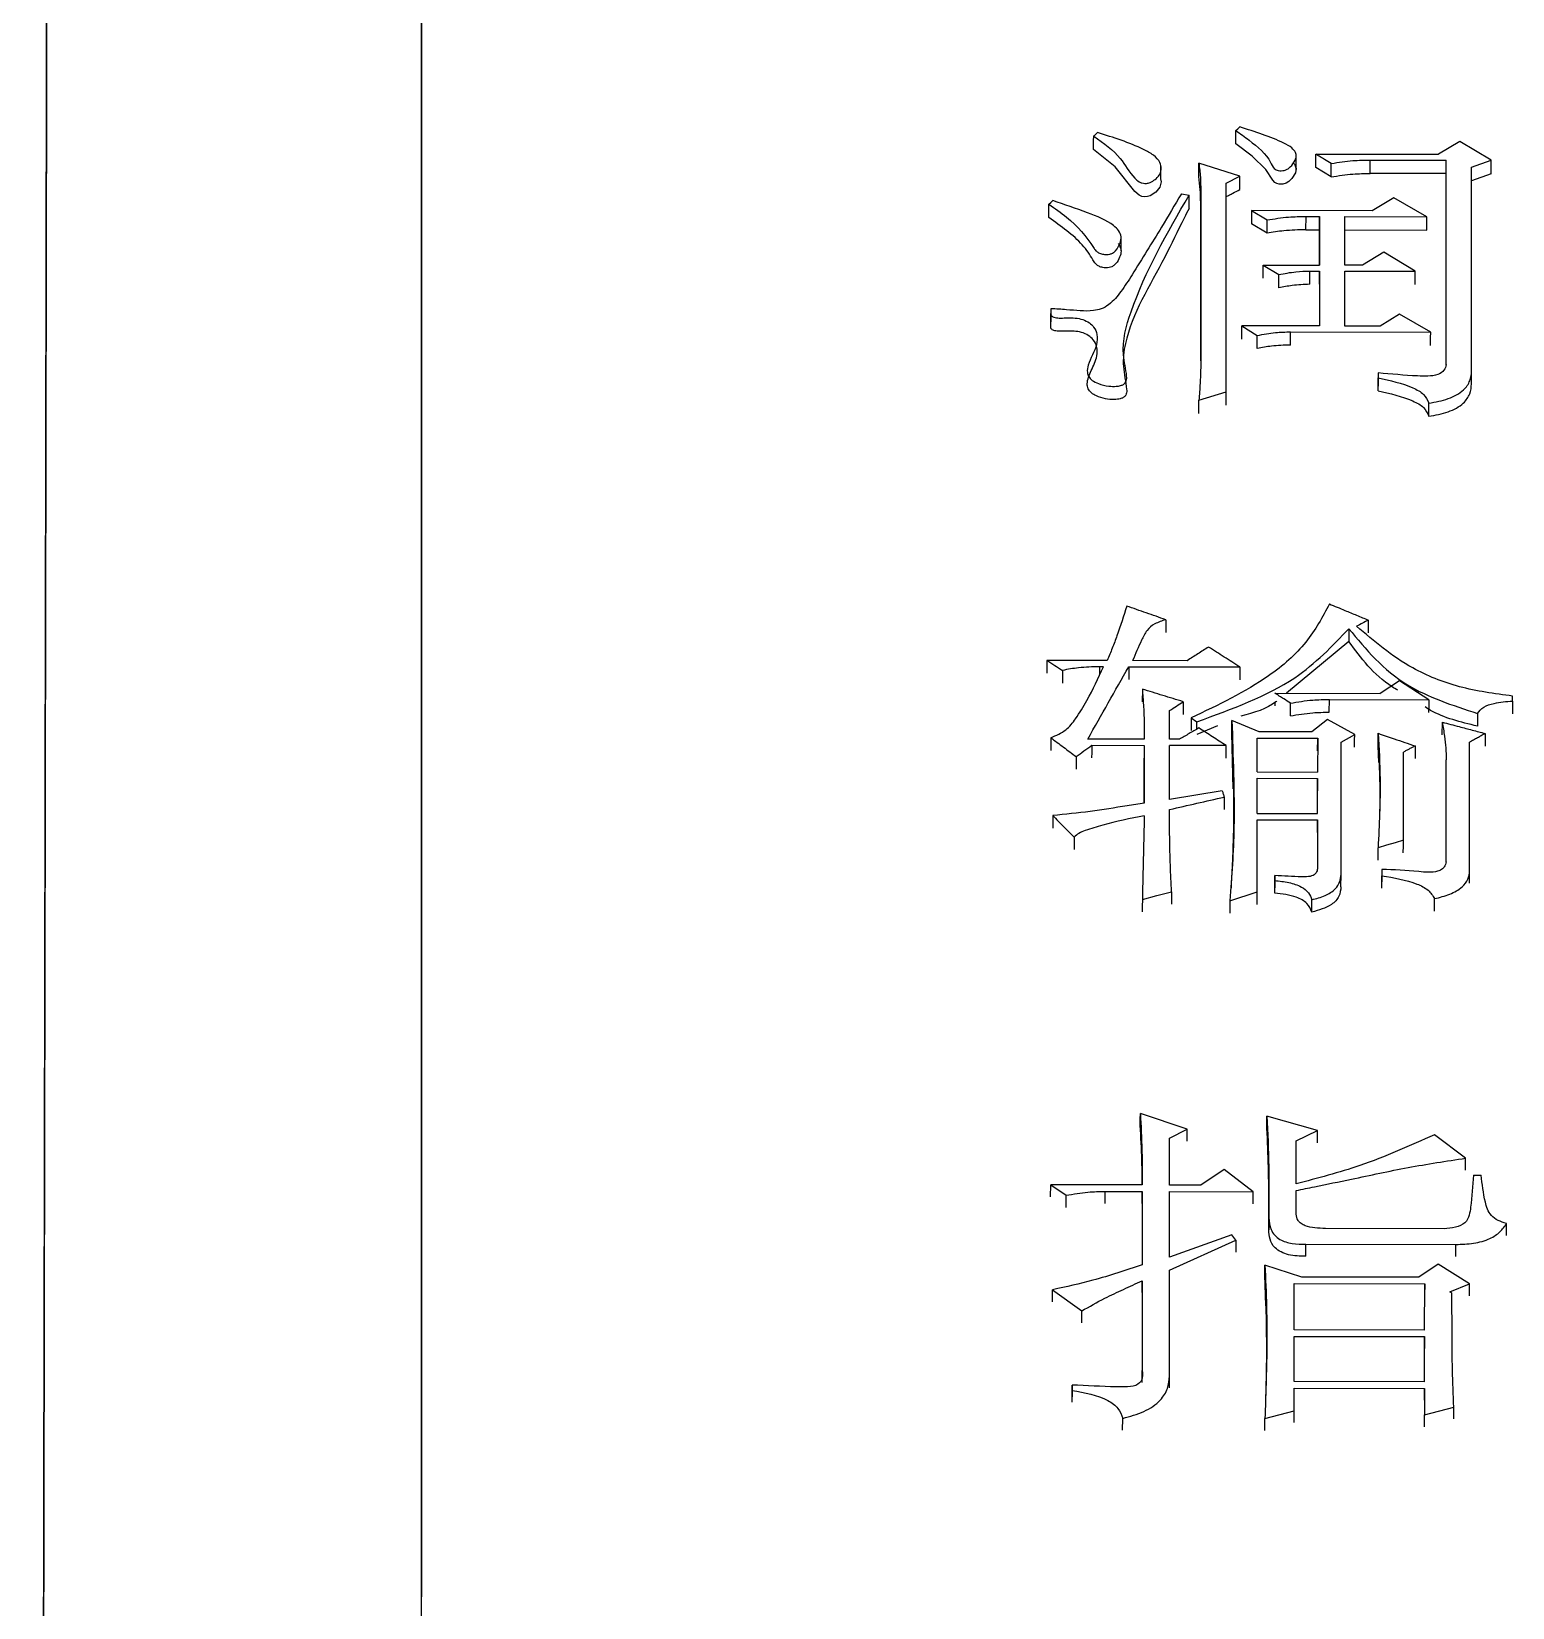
# Model space of a CAD drawing. Header units: millimetres. Extents: x 2320 to 4000, y 933 to 2121.
# Drawn here: x 2682.72 to 2690.95, y 1929.54 to 1938.3 of the extents above; entities that cross this region are included whole.
import ezdxf

# ---------------------------------------------------------------- set-up
doc = ezdxf.new("R2010")
doc.units = ezdxf.units.MM

msp = doc.modelspace()

# ---------------------------------------------------------------- linework, layer by layer
at = {"color": 7, "linetype": 'Continuous', "lineweight": 25}
for p, q in [((2689.4092, 1937.6725), (2689.4094, 1937.7473)), ((2690.6534, 1937.6864), (2690.5344, 1937.615)), ((2690.8264, 1937.5818), (2690.6534, 1937.6864)), ((2689.7448, 1937.5291), (2689.745, 1937.6042)), ((2689.8526, 1937.5416), (2689.8529, 1937.6162)), ((2689.8529, 1937.6162), (2690.5344, 1937.615)), ((2688.9927, 1937.4795), (2688.993, 1937.554)), ((2689.2036, 1937.4907), (2689.2039, 1937.5652)), ((2689.431, 1937.493), (2689.2039, 1937.5652)), ((2689.9392, 1937.4893), (2689.8526, 1937.5416)), ((2689.9392, 1937.4893), (2689.9394, 1937.5639)), ((2690.1555, 1937.5085), (2690.1558, 1937.5831)), ((2690.5774, 1937.5077), (2690.1555, 1937.5085)), ((2690.1558, 1937.5831), (2690.5777, 1937.5823)), ((2690.5774, 1937.5077), (2690.5777, 1937.5823)), ((2690.5774, 1936.446), (2690.5774, 1937.5077)), ((2690.5777, 1936.4466), (2690.5777, 1937.5823)), ((2690.8262, 1937.5072), (2690.718, 1937.4683)), ((2690.7183, 1937.5429), (2690.8264, 1937.5818)), ((2690.7183, 1936.4129), (2690.7183, 1937.5429)), ((2689.3553, 1937.4539), (2689.431, 1937.493)), ((2689.3553, 1936.295), (2689.3553, 1937.4539)), ((2688.3707, 1937.2636), (2688.371, 1937.3378)), ((2689.1065, 1937.3954), (2689.1498, 1937.3888)), ((2689.1495, 1937.3145), (2689.1498, 1937.3888)), ((2689.2144, 1937.3078), (2689.2147, 1937.3821)), ((2689.2147, 1937.3821), (2689.2147, 1936.4825)), ((2690.2856, 1937.3736), (2690.1666, 1937.3017)), ((2690.4695, 1937.2683), (2690.2856, 1937.3736)), ((2689.2145, 1936.4679), (2689.2144, 1937.3078)), ((2689.4959, 1937.3029), (2689.5825, 1937.2502)), ((2690.1666, 1937.3017), (2689.4959, 1937.3029)), ((2689.5822, 1937.1761), (2689.5825, 1937.2502)), ((2689.7986, 1937.1954), (2689.7988, 1937.2695)), ((2689.7988, 1937.2695), (2689.8745, 1937.2694)), ((2689.8745, 1937.2694), (2689.8746, 1936.9993)), ((2690.0152, 1937.2691), (2690.4695, 1937.2683)), ((2690.0152, 1936.9991), (2690.0152, 1937.2691)), ((2689.5822, 1937.1761), (2689.4957, 1937.2287)), ((2689.7986, 1937.1954), (2689.8743, 1937.1952)), ((2689.8743, 1936.9993), (2689.8743, 1937.1952)), ((2690.0149, 1937.195), (2690.4692, 1937.1941)), ((2688.7716, 1937.0789), (2688.7719, 1937.1533)), ((2690.2315, 1937.0713), (2690.1125, 1936.9989)), ((2690.4046, 1936.9653), (2690.2315, 1937.0713)), ((2689.5606, 1936.9261), (2689.5609, 1936.9999)), ((2689.5609, 1936.9999), (2689.6474, 1936.9469)), ((2689.5609, 1936.9999), (2689.8746, 1936.9993)), ((2690.1125, 1936.9989), (2690.0152, 1936.9991)), ((2689.8202, 1936.8926), (2689.8205, 1936.9664)), ((2689.8205, 1936.9664), (2689.8746, 1936.9663)), ((2689.8746, 1936.9663), (2689.8746, 1936.6613)), ((2690.0152, 1936.966), (2690.4046, 1936.9653)), ((2690.0152, 1936.661), (2690.0152, 1936.966)), ((2688.3818, 1936.7571), (2688.3815, 1936.6836)), ((2688.3815, 1936.6571), (2688.3818, 1936.7305)), ((2688.3818, 1936.7571), (2688.3818, 1936.7305)), ((2690.3181, 1936.7269), (2690.2099, 1936.6606)), ((2690.4911, 1936.6268), (2690.3181, 1936.7269)), ((2689.4416, 1936.5888), (2689.4419, 1936.6621)), ((2689.4419, 1936.6621), (2689.5284, 1936.6086)), ((2689.8746, 1936.6613), (2689.4419, 1936.6621)), ((2690.2099, 1936.6606), (2690.0152, 1936.661)), ((2689.712, 1936.555), (2689.7123, 1936.6283)), ((2689.7123, 1936.6283), (2690.4911, 1936.6268)), ((2690.1991, 1936.4005), (2690.1988, 1936.3276)), ((2690.1988, 1936.3009), (2690.1991, 1936.3738)), ((2690.1991, 1936.4005), (2690.1991, 1936.3738)), ((2690.7181, 1936.3399), (2690.7183, 1936.4129)), ((2689.2039, 1936.2483), (2689.3553, 1936.295)), ((2689.2036, 1936.1756), (2689.2039, 1936.2483)), ((2689.0199, 1935.0292), (2689.0197, 1934.9583)), ((2690.0365, 1934.9081), (2689.6897, 1934.6211)), ((2688.36, 1934.8033), (2688.3598, 1934.7327)), ((2688.6954, 1934.8027), (2688.36, 1934.8033)), ((2689.1389, 1934.8018), (2688.836, 1934.8024)), ((2688.4466, 1934.7479), (2688.4463, 1934.6774)), ((2688.6521, 1934.7682), (2688.6519, 1934.7237)), ((2688.6737, 1934.7682), (2688.6521, 1934.7682)), ((2688.8143, 1934.7679), (2689.4309, 1934.7668)), ((2688.8901, 1934.6434), (2688.8898, 1934.573)), ((2689.6256, 1934.6213), (2690.2098, 1934.6202)), ((2690.3179, 1934.6892), (2690.2098, 1934.6202)), ((2690.4802, 1934.5851), (2690.3179, 1934.6892)), ((2689.6254, 1934.5707), (2689.6254, 1934.5509)), ((2689.7119, 1934.495), (2689.7122, 1934.5657)), ((2689.9283, 1934.5154), (2689.9285, 1934.5861)), ((2689.9285, 1934.5861), (2690.4802, 1934.5851)), ((2690.9453, 1934.5773), (2690.9451, 1934.507)), ((2690.9453, 1934.5773), (2690.9453, 1934.605)), ((2689.0415, 1934.3656), (2689.0415, 1934.5253)), ((2689.1605, 1934.4835), (2689.1602, 1934.4133)), ((2689.1605, 1934.4835), (2689.1929, 1934.4626)), ((2689.1927, 1934.4215), (2689.1929, 1934.4626)), ((2689.5391, 1934.4064), (2689.3876, 1934.4692)), ((2689.9177, 1934.4752), (2689.8311, 1934.4059)), ((2690.0691, 1934.3915), (2689.9177, 1934.4752)), ((2690.5556, 1934.39), (2690.5559, 1934.4601)), ((2688.3817, 1934.3738), (2688.3814, 1934.3037)), ((2688.9008, 1934.3659), (2688.5871, 1934.3665)), ((2689.0955, 1934.3655), (2689.0415, 1934.3656)), ((2689.3064, 1934.4391), (2689.1926, 1934.3921)), ((2689.3952, 1934.089), (2689.3874, 1934.3987)), ((2689.5282, 1934.3717), (2689.8636, 1934.3711)), ((2689.5282, 1934.1836), (2689.5282, 1934.3717)), ((2689.8311, 1934.4059), (2689.5391, 1934.4064)), ((2689.8633, 1934.301), (2689.8636, 1934.3711)), ((2689.8636, 1934.3711), (2689.8635, 1934.183)), ((2689.9934, 1934.3499), (2690.0691, 1934.3915)), ((2690.1987, 1934.3278), (2690.1989, 1934.3982)), ((2688.5222, 1934.2691), (2688.522, 1934.1992)), ((2688.6088, 1934.3316), (2688.9008, 1934.3311)), ((2688.9008, 1934.3311), (2688.9006, 1934.2607)), ((2688.9008, 1934.3311), (2688.9008, 1934.01)), ((2689.3551, 1934.3303), (2689.0414, 1934.3308)), ((2689.0414, 1934.0308), (2689.0414, 1934.3308)), ((2689.3549, 1934.2603), (2689.3551, 1934.3303)), ((2689.9932, 1933.6147), (2689.9934, 1934.3499)), ((2690.2028, 1934.2367), (2690.1987, 1934.3278)), ((2690.3394, 1933.804), (2690.3395, 1934.2936)), ((2690.7072, 1933.6345), (2690.7073, 1934.3486)), ((2688.9005, 1934.01), (2688.9006, 1934.2607)), ((2689.5282, 1934.1836), (2689.8635, 1934.183)), ((2690.5772, 1934.1812), (2690.5775, 1934.2514)), ((2690.5772, 1933.6832), (2690.5772, 1934.1812)), ((2690.5774, 1933.6841), (2690.5775, 1934.2514)), ((2689.5282, 1934.1487), (2689.8635, 1934.1481)), ((2689.5282, 1933.9529), (2689.5282, 1934.1487)), ((2689.8635, 1934.1481), (2689.8633, 1934.0784)), ((2689.8635, 1933.9522), (2689.8635, 1934.1481)), ((2689.3443, 1934.0442), (2689.344, 1933.9746)), ((2688.3923, 1933.9409), (2688.3921, 1933.8715)), ((2689.5281, 1933.5168), (2689.5282, 1933.9178)), ((2689.5282, 1933.9529), (2689.8635, 1933.9522)), ((2689.5282, 1933.9178), (2689.8635, 1933.9172)), ((2689.8632, 1933.8478), (2689.8635, 1933.9172)), ((2689.8635, 1933.9172), (2689.8634, 1933.6572)), ((2690.1986, 1933.6929), (2690.1988, 1933.7621)), ((2689.6255, 1933.6083), (2689.6252, 1933.5393)), ((2689.6252, 1933.5108), (2689.6255, 1933.5801)), ((2689.6255, 1933.5801), (2689.6255, 1933.6083)), ((2689.993, 1933.5457), (2689.9932, 1933.6147)), ((2690.2204, 1933.6425), (2690.2202, 1933.5734)), ((2690.2202, 1933.5382), (2690.2204, 1933.6072)), ((2690.2204, 1933.6425), (2690.2204, 1933.6072)), ((2690.7069, 1933.5651), (2690.7072, 1933.6345)), ((2689.0521, 1933.5177), (2689.0519, 1933.4488)), ((2689.3766, 1933.4676), (2689.5281, 1933.5168)), ((2689.8307, 1933.4046), (2689.831, 1933.4739)), ((2689.1383, 1932.1997), (2688.8788, 1932.2867)), ((2689.8631, 1932.1912), (2689.5819, 1932.271)), ((2689.041, 1932.1493), (2689.1383, 1932.1997)), ((2689.7441, 1932.1336), (2689.8631, 1932.1912)), ((2690.6852, 1932.0379), (2690.5122, 1932.1683)), ((2689.0409, 1931.8888), (2689.041, 1932.1493)), ((2689.744, 1931.8948), (2689.7441, 1932.1336)), ((2690.6849, 1931.9708), (2690.6852, 1932.0379)), ((2689.3438, 1931.9752), (2689.214, 1931.8884)), ((2689.506, 1931.8516), (2689.3438, 1931.9752)), ((2690.7284, 1931.9436), (2690.7717, 1931.9436)), ((2688.3808, 1931.8231), (2688.381, 1931.89)), ((2688.381, 1931.89), (2688.4676, 1931.8318)), ((2688.8895, 1931.889), (2688.381, 1931.89)), ((2688.4673, 1931.7649), (2688.4676, 1931.8318)), ((2688.6837, 1931.786), (2688.6839, 1931.8531)), ((2688.6839, 1931.8531), (2688.8895, 1931.8528)), ((2688.8895, 1931.8528), (2688.8893, 1931.445)), ((2689.0408, 1931.4885), (2689.0409, 1931.8525)), ((2689.214, 1931.8884), (2689.0409, 1931.8888)), ((2689.0409, 1931.8525), (2689.506, 1931.8516)), ((2689.744, 1931.7277), (2689.744, 1931.8584)), ((2689.5925, 1931.7061), (2689.5923, 1931.6392)), ((2690.566, 1931.6461), (2689.9062, 1931.6473)), ((2690.912, 1931.608), (2690.9122, 1931.6746)), ((2689.387, 1931.6119), (2689.0408, 1931.4885)), ((2689.0408, 1931.4155), (2689.4086, 1931.5827)), ((2689.4086, 1931.5827), (2689.387, 1931.6119)), ((2689.7978, 1931.4934), (2689.798, 1931.5601)), ((2689.798, 1931.5601), (2690.6309, 1931.5586)), ((2690.6307, 1931.4921), (2690.6309, 1931.5586)), ((2689.0406, 1930.8283), (2689.0408, 1931.4155)), ((2689.7763, 1931.3776), (2689.5708, 1931.4438)), ((2690.4254, 1931.3764), (2689.7763, 1931.3776)), ((2690.5336, 1931.4493), (2690.4254, 1931.3764)), ((2690.7066, 1931.3393), (2690.5336, 1931.4493)), ((2688.3914, 1931.2408), (2688.3917, 1931.307)), ((2688.3917, 1931.307), (2688.5539, 1931.1895)), ((2688.8893, 1931.3573), (2688.8891, 1930.858)), ((2688.8891, 1931.291), (2688.8893, 1931.3573)), ((2689.733, 1931.3411), (2690.4578, 1931.3398)), ((2689.733, 1931.0846), (2689.733, 1931.3411)), ((2690.4578, 1931.3398), (2690.4575, 1931.2735)), ((2690.4577, 1931.0832), (2690.4578, 1931.3398)), ((2690.5984, 1931.2956), (2690.7066, 1931.3393)), ((2690.6092, 1931.2883), (2690.5984, 1931.2956)), ((2688.5537, 1931.1234), (2688.5539, 1931.1895)), ((2689.7329, 1931.0478), (2690.4577, 1931.0465)), ((2689.7329, 1930.7975), (2689.7329, 1931.0478)), ((2690.4577, 1931.0832), (2689.733, 1931.0846)), ((2690.4577, 1931.0465), (2690.4575, 1930.9806)), ((2690.4576, 1930.7961), (2690.4577, 1931.0465)), ((2688.8889, 1930.7922), (2688.8891, 1930.858)), ((2688.4997, 1930.7776), (2688.4994, 1930.712)), ((2688.4997, 1930.7481), (2688.4997, 1930.7776)), ((2689.0403, 1930.7626), (2689.0406, 1930.8283)), ((2690.4576, 1930.7961), (2689.7329, 1930.7975)), ((2688.4994, 1930.6825), (2688.4997, 1930.7481)), ((2689.7328, 1930.7606), (2690.4576, 1930.7592)), ((2689.7328, 1930.635), (2689.7328, 1930.7606)), ((2690.4576, 1930.7592), (2690.4575, 1930.6115)), ((2688.7806, 1930.527), (2688.7809, 1930.5924)), ((2689.5703, 1930.5255), (2689.5705, 1930.5909)), ((2689.5705, 1930.5909), (2689.7328, 1930.635)), ((2690.4573, 1930.5461), (2690.4575, 1930.6115)), ((2690.4575, 1930.6115), (2690.6198, 1930.6555))]:
    msp.add_line(p, q, dxfattribs=at)
at = {"color": 7, "linetype": 'Continuous', "lineweight": 25, "flags": 128}
for points in [[(2688.6195, 1937.6414), (2688.6196, 1937.6687), (2688.6196, 1937.6924), (2688.6197, 1937.7162)], [(2689.4094, 1937.7472), (2689.4202, 1937.757), (2689.431, 1937.7667)], [(2688.9911, 1937.4785), (2688.9946, 1937.4629), (2688.9879, 1937.4326), (2688.9657, 1937.4048), (2688.9334, 1937.3847), (2688.9188, 1937.3801), (2688.904, 1937.3785), (2688.8876, 1937.3812), (2688.8724, 1937.3878), (2688.8481, 1937.4076), (2688.7389, 1937.5452), (2688.6195, 1937.6414), (2688.6195, 1937.6414)], [(2689.727, 1937.5668), (2689.7343, 1937.5596), (2689.7446, 1937.5354), (2689.7399, 1937.5121), (2689.7199, 1937.4804), (2689.7041, 1937.4638), (2689.6886, 1937.4547), (2689.6693, 1937.4499), (2689.6501, 1937.4497), (2689.6366, 1937.4528), (2689.6256, 1937.4589), (2689.6148, 1937.4708), (2689.5761, 1937.5296), (2689.5003, 1937.604), (2689.4092, 1937.6725), (2689.4092, 1937.6725)], [(2690.8262, 1937.5072), (2690.8263, 1937.549), (2690.8264, 1937.5818)], [(2689.4308, 1937.4185), (2689.4309, 1937.4602), (2689.431, 1937.493)], [(2688.371, 1937.3378), (2688.3818, 1937.3476), (2688.3926, 1937.3574)], [(2689.4959, 1937.3029), (2689.4958, 1937.2614), (2689.4957, 1937.2287)], [(2689.8743, 1937.1952), (2689.8744, 1937.2368), (2689.8745, 1937.2694)], [(2690.4692, 1937.1941), (2690.4694, 1937.2357), (2690.4695, 1937.2683)], [(2689.6471, 1936.8732), (2689.6472, 1936.8916), (2689.6473, 1936.91), (2689.6474, 1936.9469)], [(2689.8743, 1936.8926), (2689.8744, 1936.9338), (2689.8746, 1936.9663)], [(2690.4044, 1936.8916), (2690.4045, 1936.9329), (2690.4046, 1936.9653)], [(2689.5282, 1936.5353), (2689.5282, 1936.5537), (2689.5283, 1936.572), (2689.5284, 1936.6086)], [(2690.4909, 1936.5536), (2690.491, 1936.5946), (2690.4911, 1936.6268)], [(2689.3551, 1936.2221), (2689.3552, 1936.2629), (2689.3553, 1936.295)], [(2690.4801, 1936.1597), (2690.4801, 1936.1806), (2690.4802, 1936.2014), (2690.4803, 1936.2325)], [(2690.0367, 1934.9793), (2690.0366, 1934.9544), (2690.0365, 1934.9084)], [(2690.1449, 1935.0272), (2690.1448, 1934.9873), (2690.1447, 1934.9562)], [(2688.8143, 1934.7679), (2688.8142, 1934.7282), (2688.8141, 1934.6974)], [(2689.4309, 1934.7668), (2689.4308, 1934.7271), (2689.4307, 1934.6962)], [(2689.1172, 1934.5737), (2689.1171, 1934.5342), (2689.117, 1934.5031)], [(2690.4802, 1934.5851), (2690.48, 1934.5455), (2690.4799, 1934.5147)], [(2689.3874, 1934.399), (2689.3875, 1934.4382), (2689.3876, 1934.4692)], [(2690.7506, 1934.5083), (2690.7505, 1934.473), (2690.7504, 1934.4381)], [(2690.0689, 1934.3215), (2690.069, 1934.3605), (2690.0691, 1934.3915)], [(2690.7939, 1934.3971), (2690.7937, 1934.3577), (2690.7936, 1934.3271)], [(2688.6088, 1934.3316), (2688.6086, 1934.2922), (2688.6085, 1934.2617)], [(2690.4044, 1934.3283), (2690.4043, 1934.2889), (2690.4042, 1934.2583)], [(2689.3335, 1934.0792), (2689.1874, 1934.055), (2689.0414, 1934.0308)], [(2688.5113, 1933.8215), (2688.5112, 1933.7938), (2688.5111, 1933.7728), (2688.5111, 1933.7522)], [(2690.3394, 1933.804), (2690.2933, 1933.7903), (2690.246, 1933.7762), (2690.1988, 1933.7621)], [(2690.3392, 1933.7348), (2690.3393, 1933.7734), (2690.3394, 1933.804)], [(2688.8899, 1933.4756), (2688.971, 1933.4966), (2689.0521, 1933.5177)], [(2689.5278, 1933.4479), (2689.528, 1933.4863), (2689.5281, 1933.5168)], [(2690.5122, 1933.4108), (2690.5123, 1933.4299), (2690.5123, 1933.4494), (2690.5124, 1933.4797)], [(2688.8899, 1933.4756), (2688.8897, 1933.4368), (2688.8896, 1933.4068)], [(2689.3766, 1933.4676), (2689.3765, 1933.4289), (2689.3764, 1933.3988)], [(2688.8785, 1932.219), (2688.8786, 1932.2569), (2688.8788, 1932.2867)], [(2689.5816, 1932.2037), (2689.5818, 1932.2412), (2689.5819, 1932.271)], [(2689.1381, 1932.1324), (2689.1382, 1932.17), (2689.1383, 1932.1997)], [(2689.8629, 1932.1239), (2689.863, 1932.1614), (2689.8631, 1932.1912)], [(2688.8892, 1931.7859), (2688.8893, 1931.8232), (2688.8895, 1931.8528)], [(2689.5058, 1931.7848), (2689.5059, 1931.8221), (2689.506, 1931.8516)], [(2689.4086, 1931.5827), (2689.4085, 1931.5453), (2689.4084, 1931.5162)], [(2689.5706, 1931.3772), (2689.5707, 1931.4145), (2689.5708, 1931.4438)], [(2690.7063, 1931.2731), (2690.7065, 1931.3101), (2690.7066, 1931.3393)], [(2690.4574, 1930.6937), (2690.4575, 1930.7303), (2690.4576, 1930.7592)], [(2689.7326, 1930.5696), (2689.7327, 1930.6061), (2689.7328, 1930.635)], [(2690.6196, 1930.5901), (2690.6197, 1930.6267), (2690.6198, 1930.6555)]]:
    msp.add_lwpolyline(points, dxfattribs=at)
at = {"color": 7, "linetype": 'Continuous', "lineweight": 25}
for points in [[(2682.842, 1957.9142), (2682.8419, 1957.8338), (2682.8416, 1957.6731), (2682.8384, 1956.026), (2682.8334, 1953.3748), (2682.8264, 1949.6572), (2682.8176, 1944.955), (2682.807, 1939.3301), (2682.7948, 1932.8673), (2682.7813, 1925.6609), (2682.7665, 1917.818), (2682.7508, 1909.4504), (2682.7343, 1900.6938), (2682.723, 1894.6515), (2682.7173, 1891.6304)], [(2682.7254, 1895.9366), (2682.7302, 1898.5228), (2682.74, 1903.6951), (2682.754, 1911.1532), (2682.7674, 1918.2768), (2682.78, 1924.9653), (2682.7916, 1931.1425), (2682.8021, 1936.7329), (2682.8114, 1941.67), (2682.8194, 1945.8929), (2682.8259, 1949.3567), (2682.8309, 1951.9983), (2682.8344, 1953.8653), (2682.8354, 1954.3818), (2682.8359, 1954.64)]]:
    msp.add_open_spline(points, degree=3, dxfattribs=at)
for points, knots in [([(2684.8616, 1901.2257), (2684.8622, 1901.7163), (2684.8655, 1904.1709), (2684.8708, 1908.5185), (2684.8768, 1914.1256), (2684.8818, 1919.5222), (2684.8859, 1925.2764), (2684.8888, 1931.228), (2684.8897, 1937.1537), (2684.8885, 1942.4233), (2684.8849, 1946.9498), (2684.8791, 1950.7039), (2684.8722, 1953.2935), (2684.8649, 1954.9866), (2684.8578, 1956.0669), (2684.8499, 1956.7933), (2684.8439, 1956.9446), (2684.8409, 1957.0203)], [0, 0, 0, 0, 0.015692, 0.078515, 0.141334, 0.20415, 0.266967, 0.352016, 0.437317, 0.522367, 0.607418, 0.69272, 0.77777, 0.83263, 0.887489, 0.943742, 1, 1, 1, 1]), ([(2684.8601, 1901.0344), (2684.8608, 1901.5726), (2684.8644, 1904.266), (2684.8709, 1909.6124), (2684.8782, 1916.8286), (2684.8839, 1924.1459), (2684.8869, 1930.3198), (2684.8878, 1935.4236), (2684.8874, 1939.6033), (2684.8854, 1943.8101), (2684.8813, 1947.8147), (2684.8746, 1951.3539), (2684.8654, 1954.0276), (2684.8539, 1955.8217), (2684.8444, 1956.1544), (2684.8396, 1956.3208)], [0, 0, 0, 0, 0.017379, 0.086966, 0.17585, 0.265018, 0.353899, 0.419464, 0.485029, 0.550594, 0.638845, 0.727377, 0.81563, 0.907817, 1, 1, 1, 1]), ([(2688.6197, 1937.7162), (2688.6748, 1937.6771), (2688.7723, 1937.6079), (2688.8189, 1937.5084), (2688.8666, 1937.4645), (2688.887, 1937.4551), (2688.905, 1937.4518), (2688.9242, 1937.455), (2688.9456, 1937.464), (2688.9699, 1937.4807), (2688.9909, 1937.5062), (2688.997, 1937.5377), (2688.9894, 1937.5746), (2688.9535, 1937.612), (2688.8399, 1937.6732), (2688.7294, 1937.708), (2688.6414, 1937.7356)], [0, 0, 0, 0, 0.207528, 0.36737, 0.400833, 0.416668, 0.431352, 0.448139, 0.466692, 0.497246, 0.538462, 0.578547, 0.619957, 0.682143, 0.746847, 1, 1, 1, 1]), ([(2688.6197, 1937.7162), (2688.6216, 1937.7178), (2688.6261, 1937.7219), (2688.6333, 1937.7284), (2688.6387, 1937.7332), (2688.6414, 1937.7356)], [0, 0, 0, 0, 0.25391, 0.626955, 1, 1, 1, 1]), ([(2689.4094, 1937.7472), (2689.4339, 1937.7295), (2689.5079, 1937.6758), (2689.5895, 1937.6071), (2689.6131, 1937.5431), (2689.6316, 1937.5288), (2689.6455, 1937.5244), (2689.6616, 1937.5232), (2689.6791, 1937.5254), (2689.6974, 1937.5322), (2689.7197, 1937.5511), (2689.7355, 1937.5757), (2689.7476, 1937.6034), (2689.7409, 1937.6278), (2689.7187, 1937.6546), (2689.6552, 1937.6886), (2689.558, 1937.7271), (2689.4735, 1937.7534), (2689.431, 1937.7667)], [0, 0, 0, 0, 0.109185, 0.32916, 0.383764, 0.397994, 0.412315, 0.428913, 0.44575, 0.465117, 0.490353, 0.552219, 0.585251, 0.618677, 0.660422, 0.720609, 0.859399, 1, 1, 1, 1]), ([(2689.9394, 1937.5639), (2689.9271, 1937.5714), (2689.9065, 1937.5838), (2689.8776, 1937.6013), (2689.8611, 1937.6112), (2689.8529, 1937.6162)], [0, 0, 0, 0, 0.42836, 0.71418, 1, 1, 1, 1]), ([(2689.2039, 1937.5652), (2689.2072, 1937.5395), (2689.2128, 1937.4963), (2689.2139, 1937.4351), (2689.2144, 1937.3998), (2689.2147, 1937.3821)], [0, 0, 0, 0, 0.422632, 0.711287, 1, 1, 1, 1]), ([(2689.9392, 1937.4893), (2689.9789, 1937.4957), (2690.0501, 1937.5072), (2690.1232, 1937.5081), (2690.1555, 1937.5085)], [0, 0, 0, 0, 0.558823, 1, 1, 1, 1]), ([(2689.9394, 1937.5639), (2689.9792, 1937.5703), (2690.0503, 1937.5818), (2690.1235, 1937.5827), (2690.1558, 1937.5831)], [0, 0, 0, 0, 0.558835, 1, 1, 1, 1]), ([(2689.2144, 1937.3078), (2689.2143, 1937.3206), (2689.2138, 1937.3575), (2689.213, 1937.4186), (2689.2068, 1937.4667), (2689.2036, 1937.4907)], [0, 0, 0, 0, 0.2093702, 0.6043017, 1, 1, 1, 1]), ([(2689.3551, 1937.3795), (2689.3614, 1937.3827), (2689.374, 1937.3892), (2689.3992, 1937.4023), (2689.4182, 1937.412), (2689.4308, 1937.4185)], [0, 0, 0, 0, 0.2501221, 0.5002442, 1, 1, 1, 1]), ([(2688.371, 1937.3378), (2688.4045, 1937.3145), (2688.5059, 1937.244), (2688.5853, 1937.1522), (2688.6291, 1937.08), (2688.6464, 1937.0671), (2688.6678, 1937.0597), (2688.6897, 1937.0571), (2688.7098, 1937.0593), (2688.7275, 1937.0665), (2688.7507, 1937.0869), (2688.7671, 1937.1184), (2688.775, 1937.1573), (2688.7613, 1937.1915), (2688.7053, 1937.2432), (2688.5748, 1937.2963), (2688.457, 1937.3359), (2688.3926, 1937.3575)], [0, 0, 0, 0, 0.118687, 0.359196, 0.382949, 0.402077, 0.42122, 0.441112, 0.455767, 0.470497, 0.490907, 0.548406, 0.590664, 0.633125, 0.674263, 0.821878, 1, 1, 1, 1]), ([(2689.1065, 1937.3954), (2689.0701, 1937.3339), (2688.9813, 1937.1837), (2688.8686, 1937.0025), (2688.7767, 1936.8566), (2688.7227, 1936.7901), (2688.6655, 1936.7549), (2688.5844, 1936.7386), (2688.4896, 1936.7514), (2688.4109, 1936.7555), (2688.3818, 1936.7571)], [0, 0, 0, 0, 0.221772, 0.540826, 0.653503, 0.748944, 0.789648, 0.82255, 0.934451, 1, 1, 1, 1]), ([(2688.3818, 1936.7305), (2688.3819, 1936.7274), (2688.3822, 1936.7223), (2688.3868, 1936.7157), (2688.3943, 1936.7108), (2688.4109, 1936.7059), (2688.4528, 1936.7045), (2688.505, 1936.7088), (2688.5605, 1936.6983), (2688.5967, 1936.6802), (2688.625, 1936.6516), (2688.6425, 1936.6097), (2688.637, 1936.5359), (2688.5925, 1936.4698), (2688.5818, 1936.4088), (2688.5898, 1936.3792), (2688.6112, 1936.3565), (2688.6503, 1936.3374), (2688.6972, 1936.3263), (2688.7401, 1936.3247), (2688.7678, 1936.329), (2688.7852, 1936.3359), (2688.796, 1936.3449), (2688.8041, 1936.3606), (2688.8018, 1936.4139), (2688.7674, 1936.5413), (2688.8629, 1936.8925), (2689.0276, 1937.1773), (2689.1498, 1937.3888)], [0, 0, 0, 0, 0.005261, 0.008837, 0.012422, 0.017277, 0.029828, 0.061172, 0.07877, 0.09646, 0.112862, 0.137644, 0.170618, 0.238676, 0.261666, 0.275651, 0.289759, 0.306991, 0.331345, 0.347225, 0.357105, 0.364402, 0.370592, 0.376767, 0.392658, 0.46137, 0.600196, 1, 1, 1, 1]), ([(2688.7559, 1937.1198), (2688.7623, 1937.1085), (2688.775, 1937.0866), (2688.7687, 1937.0502), (2688.7544, 1937.0217), (2688.7377, 1937.001), (2688.7225, 1936.9901), (2688.7057, 1936.9848), (2688.6865, 1936.9834), (2688.6652, 1936.9863), (2688.6439, 1936.9943), (2688.6262, 1937.0089), (2688.6039, 1937.0503), (2688.5596, 1937.115), (2688.4718, 1937.1919), (2688.4046, 1937.2396), (2688.3708, 1937.2636)], [0, 0, 0, 0, 0.068046, 0.133165, 0.204974, 0.240473, 0.267588, 0.289171, 0.310682, 0.341101, 0.371791, 0.402684, 0.446749, 0.62255, 0.809753, 1, 1, 1, 1]), ([(2689.1495, 1937.3145), (2689.1403, 1937.2965), (2689.0941, 1937.2068), (2688.9782, 1936.9574), (2688.8068, 1936.6912), (2688.7766, 1936.4359), (2688.8014, 1936.3437), (2688.8038, 1936.288), (2688.796, 1936.2718), (2688.7836, 1936.2621), (2688.7631, 1936.2548), (2688.7289, 1936.2511), (2688.6829, 1936.2558), (2688.6385, 1936.2691), (2688.6049, 1936.2883), (2688.5861, 1936.3124), (2688.5806, 1936.3561), (2688.6066, 1936.4171), (2688.6407, 1936.4834), (2688.6403, 1936.5429), (2688.622, 1936.5824), (2688.5916, 1936.6104), (2688.5535, 1936.6267), (2688.5085, 1936.6338), (2688.4693, 1936.6326), (2688.4358, 1936.6317), (2688.4144, 1936.6325), (2688.3989, 1936.6356), (2688.3895, 1936.6398), (2688.3835, 1936.6458), (2688.3815, 1936.6519), (2688.3815, 1936.6557), (2688.3815, 1936.657)], [0, 0, 0, 0, 0.033509, 0.167495, 0.4605719, 0.5339747, 0.6074674, 0.6224404, 0.6293493, 0.6363205, 0.6441444, 0.6562154, 0.6765834, 0.6981557, 0.7126718, 0.7273453, 0.7439504, 0.7872311, 0.835835, 0.8650957, 0.8888219, 0.9065426, 0.9243424, 0.9407929, 0.9602021, 0.9704596, 0.9804259, 0.9853879, 0.989354, 0.9933512, 0.9976725, 1, 1, 1, 1]), ([(2689.5825, 1937.2502), (2689.6222, 1937.2567), (2689.6934, 1937.2682), (2689.7665, 1937.2691), (2689.7988, 1937.2695)], [0, 0, 0, 0, 0.558836, 1, 1, 1, 1]), ([(2689.7986, 1937.1954), (2689.7575, 1937.1947), (2689.6843, 1937.1934), (2689.6134, 1937.1814), (2689.5822, 1937.1761)], [0, 0, 0, 0, 0.561086, 1, 1, 1, 1]), ([(2689.8202, 1936.8926), (2689.7873, 1936.8912), (2689.7285, 1936.8886), (2689.672, 1936.8779), (2689.6471, 1936.8731)], [0, 0, 0, 0, 0.560995, 1, 1, 1, 1]), ([(2689.6474, 1936.9469), (2689.6791, 1936.9528), (2689.7358, 1936.9635), (2689.7945, 1936.9655), (2689.8205, 1936.9664)], [0, 0, 0, 0, 0.558879, 1, 1, 1, 1]), ([(2689.712, 1936.555), (2689.6769, 1936.5541), (2689.6144, 1936.5525), (2689.5545, 1936.5406), (2689.5282, 1936.5353)], [0, 0, 0, 0, 0.5613224, 1, 1, 1, 1]), ([(2689.5284, 1936.6086), (2689.562, 1936.6151), (2689.6222, 1936.6267), (2689.6847, 1936.6278), (2689.7123, 1936.6283)], [0, 0, 0, 0, 0.558545, 1, 1, 1, 1]), ([(2689.2147, 1936.4825), (2689.2144, 1936.4593), (2689.2139, 1936.413), (2689.2106, 1936.3349), (2689.2063, 1936.28), (2689.2039, 1936.2483)], [0, 0, 0, 0, 0.297411, 0.594834, 1, 1, 1, 1]), ([(2690.5777, 1936.4466), (2690.5748, 1936.4358), (2690.569, 1936.4137), (2690.5308, 1936.3862), (2690.4744, 1936.3816), (2690.364, 1936.3852), (2690.2721, 1936.3937), (2690.1991, 1936.4005)], [0, 0, 0, 0, 0.110883, 0.226049, 0.356903, 0.489202, 1, 1, 1, 1]), ([(2690.1991, 1936.3738), (2690.2655, 1936.3587), (2690.3571, 1936.338), (2690.4578, 1936.2847), (2690.4729, 1936.2496), (2690.4803, 1936.2325)], [0, 0, 0, 0, 0.572938, 0.791384, 1, 1, 1, 1]), ([(2690.4803, 1936.2325), (2690.5174, 1936.2391), (2690.5901, 1936.252), (2690.673, 1936.2979), (2690.7136, 1936.3562), (2690.7167, 1936.3941), (2690.7183, 1936.4129)], [0, 0, 0, 0, 0.292671, 0.574804, 0.788902, 1, 1, 1, 1]), ([(2690.1988, 1936.3008), (2690.2652, 1936.2858), (2690.3569, 1936.265), (2690.4576, 1936.2118), (2690.4727, 1936.1768), (2690.4801, 1936.1597)], [0, 0, 0, 0, 0.573095, 0.791518, 1, 1, 1, 1]), ([(2690.4801, 1936.1597), (2690.5171, 1936.1662), (2690.5899, 1936.1791), (2690.6727, 1936.225), (2690.7133, 1936.2832), (2690.7165, 1936.3211), (2690.7181, 1936.3399)], [0, 0, 0, 0, 0.292833, 0.575008, 0.789028, 1, 1, 1, 1]), ([(2688.8036, 1935.1052), (2688.7862, 1935.0501), (2688.7615, 1934.972), (2688.7232, 1934.8714), (2688.7047, 1934.8256), (2688.6954, 1934.8027)], [0, 0, 0, 0, 0.5428121, 0.7713704, 1, 1, 1, 1]), ([(2689.0199, 1935.0293), (2688.9838, 1935.0419), (2688.9117, 1935.0672), (2688.8396, 1935.0925), (2688.8036, 1935.1052)], [0, 0, 0, 0, 0.4999988, 1, 1, 1, 1]), ([(2689.9286, 1935.1168), (2689.8901, 1935.0443), (2689.8123, 1934.8976), (2689.5552, 1934.6722), (2689.3111, 1934.5555), (2689.1605, 1934.4835)], [0, 0, 0, 0, 0.27225, 0.551024, 1, 1, 1, 1]), ([(2689.9286, 1935.1168), (2689.9573, 1935.1049), (2690.0077, 1935.084), (2690.0798, 1935.0542), (2690.1232, 1935.0362), (2690.1449, 1935.0272)], [0, 0, 0, 0, 0.398378, 0.699189, 1, 1, 1, 1]), ([(2689.0199, 1935.0292), (2688.9985, 1935.0226), (2688.9567, 1935.0097), (2688.9096, 1934.9679), (2688.8862, 1934.9151), (2688.8594, 1934.8592), (2688.8438, 1934.8213), (2688.836, 1934.8024)], [0, 0, 0, 0, 0.178456, 0.349692, 0.567005, 0.783635, 1, 1, 1, 1]), ([(2689.1929, 1934.4626), (2689.3879, 1934.5334), (2689.7312, 1934.6581), (2689.9445, 1934.8823), (2690.0367, 1934.9793)], [0, 0, 0, 0, 0.56781, 1, 1, 1, 1]), ([(2690.0367, 1934.9793), (2690.1316, 1934.8645), (2690.3038, 1934.6561), (2690.6122, 1934.5541), (2690.7506, 1934.5083)], [0, 0, 0, 0, 0.551031, 1, 1, 1, 1]), ([(2690.1449, 1935.0272), (2690.1341, 1935.0215), (2690.1125, 1935.0101), (2690.0908, 1934.9987), (2690.08, 1934.9929)], [0, 0, 0, 0, 0.500058, 1, 1, 1, 1]), ([(2690.9453, 1934.605), (2690.8456, 1934.6186), (2690.648, 1934.6454), (2690.3367, 1934.7727), (2690.1767, 1934.91), (2690.08, 1934.9929)], [0, 0, 0, 0, 0.287572, 0.569656, 1, 1, 1, 1]), ([(2690.3083, 1934.6376), (2690.298, 1934.6438), (2690.178, 1934.7159), (2690.104, 1934.8163), (2690.0365, 1934.9081)], [0, 0, 0, 0, 0.086135, 1, 1, 1, 1]), ([(2688.36, 1934.8033), (2688.3744, 1934.794), (2688.4033, 1934.7756), (2688.4321, 1934.7571), (2688.4466, 1934.7479)], [0, 0, 0, 0, 0.499997, 1, 1, 1, 1]), ([(2689.2579, 1934.8775), (2689.238, 1934.8649), (2689.1984, 1934.8397), (2689.1587, 1934.8145), (2689.1389, 1934.8018)], [0, 0, 0, 0, 0.499999, 1, 1, 1, 1]), ([(2689.4309, 1934.7668), (2689.4021, 1934.7853), (2689.3444, 1934.8222), (2689.2867, 1934.859), (2689.2579, 1934.8775)], [0, 0, 0, 0, 0.5, 1, 1, 1, 1]), ([(2688.3817, 1934.3738), (2688.4117, 1934.3868), (2688.4711, 1934.4126), (2688.5283, 1934.4908), (2688.6001, 1934.6067), (2688.645, 1934.7052), (2688.6737, 1934.7682)], [0, 0, 0, 0, 0.161067, 0.318631, 0.564031, 1, 1, 1, 1]), ([(2688.6521, 1934.7682), (2688.613, 1934.7673), (2688.5434, 1934.7657), (2688.4761, 1934.7533), (2688.4466, 1934.7479)], [0, 0, 0, 0, 0.561073, 1, 1, 1, 1]), ([(2688.5871, 1934.3665), (2688.625, 1934.4336), (2688.7007, 1934.5677), (2688.7765, 1934.7012), (2688.8143, 1934.7679)], [0, 0, 0, 0, 0.5, 1, 1, 1, 1]), ([(2688.8901, 1934.6434), (2688.8922, 1934.6141), (2688.8966, 1934.5534), (2688.9007, 1934.4609), (2688.9008, 1934.3975), (2688.9008, 1934.3659)], [0, 0, 0, 0, 0.317097, 0.658451, 1, 1, 1, 1]), ([(2689.1172, 1934.5737), (2689.0793, 1934.5853), (2689.0036, 1934.6086), (2688.9279, 1934.6318), (2688.8901, 1934.6434)], [0, 0, 0, 0, 0.499999, 1, 1, 1, 1]), ([(2689.7122, 1934.5657), (2689.6998, 1934.5736), (2689.6792, 1934.5869), (2689.6504, 1934.6054), (2689.6339, 1934.616), (2689.6256, 1934.6213)], [0, 0, 0, 0, 0.42836, 0.714179, 1, 1, 1, 1]), ([(2689.0415, 1934.5253), (2689.0541, 1934.5334), (2689.0793, 1934.5495), (2689.1046, 1934.5657), (2689.1172, 1934.5737)], [0, 0, 0, 0, 0.5, 1, 1, 1, 1]), ([(2689.6364, 1934.5771), (2689.6349, 1934.5758), (2689.585, 1934.5341), (2689.51, 1934.5133), (2689.4373, 1934.4931)], [0, 0, 0, 0, 0.02957, 1, 1, 1, 1]), ([(2689.7122, 1934.5657), (2689.7532, 1934.5727), (2689.8244, 1934.5848), (2689.8976, 1934.5857), (2689.9285, 1934.5861)], [0, 0, 0, 0, 0.576908, 1, 1, 1, 1]), ([(2690.7504, 1934.4378), (2690.6574, 1934.4604), (2690.5514, 1934.4863), (2690.4697, 1934.5382), (2690.4596, 1934.5446)], [0, 0, 0, 0, 0.877061, 1, 1, 1, 1]), ([(2690.7506, 1934.5083), (2690.7611, 1934.5212), (2690.7825, 1934.5475), (2690.8556, 1934.5705), (2690.9111, 1934.5747), (2690.9453, 1934.5773)], [0, 0, 0, 0, 0.267691, 0.548587, 1, 1, 1, 1]), ([(2689.3876, 1934.4692), (2689.3907, 1934.3705), (2689.3968, 1934.1732), (2689.4034, 1933.8394), (2689.3864, 1933.6036), (2689.3766, 1933.4676)], [0, 0, 0, 0, 0.297664, 0.595342, 1, 1, 1, 1]), ([(2689.7119, 1934.495), (2689.753, 1934.502), (2689.8242, 1934.5141), (2689.8973, 1934.515), (2689.9283, 1934.5154)], [0, 0, 0, 0, 0.576908, 1, 1, 1, 1]), ([(2690.5559, 1934.4601), (2690.56, 1934.434), (2690.5676, 1934.3864), (2690.5754, 1934.3168), (2690.5768, 1934.2732), (2690.5775, 1934.2514)], [0, 0, 0, 0, 0.376522, 0.687982, 1, 1, 1, 1]), ([(2690.5559, 1934.4601), (2690.5871, 1934.4518), (2690.6424, 1934.4372), (2690.7218, 1934.4162), (2690.7698, 1934.4035), (2690.7939, 1934.3971)], [0, 0, 0, 0, 0.394054, 0.697027, 1, 1, 1, 1]), ([(2688.3817, 1934.3738), (2688.4051, 1934.3563), (2688.4519, 1934.3215), (2688.4988, 1934.2866), (2688.5222, 1934.2691)], [0, 0, 0, 0, 0.499825, 1, 1, 1, 1]), ([(2689.2037, 1934.4279), (2689.1857, 1934.4175), (2689.1496, 1934.3967), (2689.1136, 1934.3759), (2689.0955, 1934.3655)], [0, 0, 0, 0, 0.499999, 1, 1, 1, 1]), ([(2689.3551, 1934.3303), (2689.3299, 1934.3465), (2689.2794, 1934.3791), (2689.229, 1934.4116), (2689.2037, 1934.4279)], [0, 0, 0, 0, 0.5, 1, 1, 1, 1]), ([(2690.1989, 1934.3982), (2690.204, 1934.3134), (2690.2128, 1934.1655), (2690.2085, 1933.9532), (2690.202, 1933.8259), (2690.1988, 1933.7621)], [0, 0, 0, 0, 0.4017473, 0.7007736, 1, 1, 1, 1]), ([(2690.1989, 1934.3982), (2690.229, 1934.388), (2690.2783, 1934.3712), (2690.3468, 1934.3479), (2690.3852, 1934.3349), (2690.4044, 1934.3283)], [0, 0, 0, 0, 0.4392507, 0.7196254, 1, 1, 1, 1]), ([(2690.7939, 1934.3971), (2690.7866, 1934.3931), (2690.7722, 1934.385), (2690.7506, 1934.3729), (2690.7289, 1934.3608), (2690.7145, 1934.3527), (2690.7073, 1934.3486)], [0, 0, 0, 0, 0.25, 0.5, 0.75, 1, 1, 1, 1]), ([(2688.5222, 1934.2691), (2688.5366, 1934.2795), (2688.5655, 1934.3004), (2688.5943, 1934.3212), (2688.6088, 1934.3316)], [0, 0, 0, 0, 0.499998, 1, 1, 1, 1]), ([(2690.4044, 1934.3283), (2690.399, 1934.3254), (2690.3882, 1934.3196), (2690.372, 1934.311), (2690.3557, 1934.3023), (2690.3449, 1934.2965), (2690.3395, 1934.2936)], [0, 0, 0, 0, 0.25, 0.5, 0.75, 1, 1, 1, 1]), ([(2690.2042, 1934.237), (2690.2043, 1934.2345), (2690.2051, 1934.2159), (2690.2094, 1934.0901), (2690.2085, 1934.0037), (2690.2076, 1933.9613), (2690.2069, 1933.9361), (2690.2067, 1933.9305), (2690.2066, 1933.9272)], [0, 0, 0, 0, 0.06957, 0.521978, 0.747143, 0.863256, 0.920806, 1, 1, 1, 1]), ([(2689.3956, 1934.0971), (2689.3956, 1934.0971), (2689.3956, 1934.0972), (2689.3961, 1934.0724), (2689.3973, 1933.9625), (2689.3952, 1933.8149), (2689.3896, 1933.6739), (2689.3847, 1933.5827), (2689.3823, 1933.5405), (2689.3819, 1933.5344), (2689.3819, 1933.5344), (2689.3819, 1933.5345)], [0, 0, 0, 0, 0.0008552, 0.0071833, 0.263934, 0.5142081, 0.7932253, 0.9457816, 0.9915789, 0.9985567, 1, 1, 1, 1]), ([(2688.9008, 1934.01), (2688.8691, 1934.0051), (2688.7689, 1933.9897), (2688.6005, 1933.9625), (2688.4618, 1933.9481), (2688.3923, 1933.9409)], [0, 0, 0, 0, 0.188106, 0.593738, 1, 1, 1, 1]), ([(2689.0414, 1933.9748), (2689.0919, 1933.9864), (2689.1928, 1934.0095), (2689.2938, 1934.0326), (2689.3443, 1934.0442)], [0, 0, 0, 0, 0.5, 1, 1, 1, 1]), ([(2689.3335, 1934.0792), (2689.3353, 1934.0734), (2689.3389, 1934.0617), (2689.3425, 1934.05), (2689.3443, 1934.0442)], [0, 0, 0, 0, 0.5, 1, 1, 1, 1]), ([(2688.3923, 1933.9409), (2688.4122, 1933.921), (2688.4518, 1933.8813), (2688.4915, 1933.8414), (2688.5113, 1933.8215)], [0, 0, 0, 0, 0.500004, 1, 1, 1, 1]), ([(2688.9008, 1933.94), (2688.8228, 1933.9245), (2688.7107, 1933.9022), (2688.5922, 1933.8655), (2688.5365, 1933.8443), (2688.5196, 1933.829), (2688.5113, 1933.8215)], [0, 0, 0, 0, 0.564923, 0.811394, 0.907313, 1, 1, 1, 1]), ([(2688.9008, 1933.94), (2688.9007, 1933.9355), (2688.9005, 1933.9288), (2688.9003, 1933.9199), (2688.9001, 1933.9132), (2688.9, 1933.9065), (2688.8998, 1933.8998), (2688.8997, 1933.8931), (2688.8995, 1933.8864), (2688.8993, 1933.8797), (2688.8992, 1933.873), (2688.899, 1933.8641), (2688.8988, 1933.8551), (2688.8985, 1933.8462), (2688.8984, 1933.8395), (2688.8982, 1933.8328), (2688.8981, 1933.8261), (2688.8979, 1933.8194), (2688.8978, 1933.8127), (2688.8976, 1933.8059), (2688.8974, 1933.7992), (2688.8973, 1933.7925), (2688.8971, 1933.7858), (2688.897, 1933.7791), (2688.8967, 1933.7701), (2688.8965, 1933.7612), (2688.8963, 1933.7522), (2688.8962, 1933.7455), (2688.896, 1933.7388), (2688.8958, 1933.7321), (2688.8957, 1933.7253), (2688.8955, 1933.7186), (2688.8954, 1933.7119), (2688.8952, 1933.7052), (2688.8951, 1933.6985), (2688.8949, 1933.6917), (2688.8947, 1933.6828), (2688.8945, 1933.6738), (2688.8943, 1933.6648), (2688.8941, 1933.6581), (2688.894, 1933.6514), (2688.8938, 1933.6446), (2688.8936, 1933.6379), (2688.8935, 1933.6312), (2688.8933, 1933.6244), (2688.8932, 1933.6177), (2688.893, 1933.611), (2688.8929, 1933.6042), (2688.8927, 1933.5975), (2688.8925, 1933.5885), (2688.8923, 1933.5795), (2688.8921, 1933.5706), (2688.8919, 1933.5638), (2688.8918, 1933.5571), (2688.8916, 1933.5503), (2688.8914, 1933.5436), (2688.8913, 1933.5369), (2688.8911, 1933.5301), (2688.891, 1933.5234), (2688.8908, 1933.5166), (2688.8907, 1933.5099), (2688.8905, 1933.5031), (2688.8903, 1933.4964), (2688.8902, 1933.4907), (2688.8901, 1933.4861), (2688.89, 1933.4815), (2688.8899, 1933.4779), (2688.8899, 1933.4756)], [0, 0, 0, 0, 0.02895, 0.043426, 0.057903, 0.072379, 0.086855, 0.101332, 0.115808, 0.130284, 0.144761, 0.159237, 0.188189, 0.202666, 0.217142, 0.231618, 0.246095, 0.260571, 0.275047, 0.289524, 0.304, 0.318476, 0.332952, 0.347429, 0.361905, 0.390858, 0.405334, 0.41981, 0.434287, 0.448763, 0.463239, 0.477715, 0.492192, 0.506668, 0.521144, 0.535621, 0.550097, 0.57905, 0.593526, 0.608002, 0.622478, 0.636955, 0.651431, 0.665907, 0.680384, 0.69486, 0.709336, 0.723813, 0.738289, 0.752765, 0.781718, 0.796194, 0.81067, 0.825147, 0.839623, 0.854099, 0.868576, 0.883052, 0.897528, 0.912004, 0.926481, 0.940957, 0.955433, 0.96991, 0.977432, 0.984955, 1, 1, 1, 1]), ([(2689.0521, 1933.5177), (2689.0497, 1933.5668), (2689.0448, 1933.6677), (2689.0412, 1933.8201), (2689.0413, 1933.9232), (2689.0414, 1933.9748)], [0, 0, 0, 0, 0.3213297, 0.6606185, 1, 1, 1, 1]), ([(2689.8635, 1933.6572), (2689.863, 1933.6495), (2689.862, 1933.6339), (2689.8476, 1933.6099), (2689.8112, 1933.5999), (2689.7369, 1933.6021), (2689.6748, 1933.6056), (2689.6255, 1933.6083)], [0, 0, 0, 0, 0.111246, 0.226324, 0.352573, 0.486484, 1, 1, 1, 1]), ([(2690.5775, 1933.6841), (2690.575, 1933.6744), (2690.5709, 1933.6588), (2690.5525, 1933.6407), (2690.5063, 1933.6217), (2690.3889, 1933.6351), (2690.2874, 1933.6395), (2690.2204, 1933.6425)], [0, 0, 0, 0, 0.1013436, 0.162893, 0.2266619, 0.4895179, 1, 1, 1, 1]), ([(2689.6255, 1933.5801), (2689.6516, 1933.5773), (2689.7034, 1933.5716), (2689.7702, 1933.5498), (2689.8162, 1933.5146), (2689.8261, 1933.4873), (2689.831, 1933.4739)], [0, 0, 0, 0, 0.2904, 0.575151, 0.790821, 1, 1, 1, 1]), ([(2689.831, 1933.4739), (2689.8563, 1933.4804), (2689.9061, 1933.4931), (2689.9612, 1933.5292), (2689.9899, 1933.5724), (2689.9921, 1933.6007), (2689.9932, 1933.6147)], [0, 0, 0, 0, 0.291879, 0.573778, 0.788361, 1, 1, 1, 1]), ([(2690.2204, 1933.6072), (2690.287, 1933.5961), (2690.3791, 1933.5806), (2690.4813, 1933.5307), (2690.5022, 1933.4965), (2690.5124, 1933.4797)], [0, 0, 0, 0, 0.571986, 0.790496, 1, 1, 1, 1]), ([(2690.5124, 1933.4797), (2690.5413, 1933.4869), (2690.5981, 1933.5012), (2690.6645, 1933.5386), (2690.7022, 1933.5864), (2690.7055, 1933.6186), (2690.7072, 1933.6345)], [0, 0, 0, 0, 0.291495, 0.574413, 0.789056, 1, 1, 1, 1]), ([(2689.8307, 1933.4046), (2689.8237, 1933.4217), (2689.8093, 1933.4566), (2689.7323, 1933.4982), (2689.6662, 1933.506), (2689.6252, 1933.5108)], [0, 0, 0, 0, 0.266757, 0.545382, 1, 1, 1, 1]), ([(2689.993, 1933.5453), (2689.9911, 1933.5274), (2689.9871, 1933.4913), (2689.9337, 1933.4336), (2689.8702, 1933.4158), (2689.8307, 1933.4046)], [0, 0, 0, 0, 0.269955, 0.546271, 1, 1, 1, 1]), ([(2688.8788, 1932.2867), (2688.8824, 1932.218), (2688.8878, 1932.1175), (2688.8892, 1931.9848), (2688.8894, 1931.9209), (2688.8895, 1931.889)], [0, 0, 0, 0, 0.519956, 0.759969, 1, 1, 1, 1]), ([(2689.5819, 1932.271), (2689.5861, 1932.1772), (2689.5925, 1932.0365), (2689.5932, 1931.848), (2689.5928, 1931.7534), (2689.5925, 1931.7061)], [0, 0, 0, 0, 0.499854, 0.749917, 1, 1, 1, 1]), ([(2688.889, 1931.889), (2688.8889, 1931.9009), (2688.8888, 1931.9469), (2688.8871, 1932.0571), (2688.8819, 1932.1551), (2688.8785, 1932.219)], [0, 0, 0, 0, 0.107118, 0.417145, 1, 1, 1, 1]), ([(2689.5923, 1931.6422), (2689.5925, 1931.6852), (2689.593, 1931.8006), (2689.5915, 1931.9879), (2689.5849, 1932.1315), (2689.5816, 1932.2034)], [0, 0, 0, 0, 0.229181, 0.614514, 1, 1, 1, 1]), ([(2690.5122, 1932.1683), (2690.3763, 1932.1073), (2690.1322, 1931.9977), (2689.8633, 1931.9264), (2689.744, 1931.8948)], [0, 0, 0, 0, 0.556567, 1, 1, 1, 1]), ([(2689.744, 1931.8584), (2689.7781, 1931.8654), (2689.8804, 1931.8864), (2690.0879, 1931.9281), (2690.3647, 1931.9893), (2690.5783, 1932.0217), (2690.6852, 1932.0379)], [0, 0, 0, 0, 0.1091924, 0.3275772, 0.6635557, 1, 1, 1, 1]), ([(2690.7284, 1931.9436), (2690.7241, 1931.8844), (2690.7187, 1931.8098), (2690.7071, 1931.7212), (2690.6878, 1931.6745), (2690.6282, 1931.6516), (2690.587, 1931.648), (2690.566, 1931.6461)], [0, 0, 0, 0, 0.489876, 0.617073, 0.74375, 0.869802, 1, 1, 1, 1]), ([(2690.9122, 1931.6746), (2690.896, 1931.6798), (2690.8638, 1931.69), (2690.8131, 1931.7284), (2690.7857, 1931.8186), (2690.7773, 1931.894), (2690.7717, 1931.9436)], [0, 0, 0, 0, 0.127818, 0.252018, 0.508407, 1, 1, 1, 1]), ([(2688.4676, 1931.8318), (2688.5073, 1931.8389), (2688.5785, 1931.8517), (2688.6516, 1931.8527), (2688.6839, 1931.8531)], [0, 0, 0, 0, 0.558835, 1, 1, 1, 1]), ([(2689.9062, 1931.6473), (2689.8672, 1931.6486), (2689.8182, 1931.6502), (2689.7707, 1931.6743), (2689.7482, 1931.6956), (2689.7456, 1931.7152), (2689.744, 1931.7277)], [0, 0, 0, 0, 0.51629, 0.64743, 0.774862, 1, 1, 1, 1]), ([(2689.5925, 1931.7061), (2689.594, 1931.6843), (2689.5969, 1931.6402), (2689.645, 1931.5835), (2689.7225, 1931.5606), (2689.7726, 1931.5603), (2689.798, 1931.5601)], [0, 0, 0, 0, 0.26803, 0.540931, 0.767912, 1, 1, 1, 1]), ([(2690.6309, 1931.5586), (2690.664, 1931.5596), (2690.7296, 1931.5618), (2690.816, 1931.5857), (2690.8792, 1931.626), (2690.9013, 1931.6586), (2690.9122, 1931.6746)], [0, 0, 0, 0, 0.288794, 0.57293, 0.789592, 1, 1, 1, 1]), ([(2689.7978, 1931.4934), (2689.7652, 1931.4936), (2689.7016, 1931.4939), (2689.6244, 1931.5328), (2689.5955, 1931.5878), (2689.5934, 1931.6221), (2689.5923, 1931.6392)], [0, 0, 0, 0, 0.294945, 0.576546, 0.789412, 1, 1, 1, 1]), ([(2688.8893, 1931.445), (2688.7988, 1931.415), (2688.6367, 1931.3613), (2688.4667, 1931.3236), (2688.3917, 1931.307)], [0, 0, 0, 0, 0.5588861, 1, 1, 1, 1]), ([(2689.5708, 1931.4438), (2689.5742, 1931.3669), (2689.581, 1931.2132), (2689.5823, 1930.9939), (2689.5774, 1930.7865), (2689.5728, 1930.6561), (2689.5705, 1930.5909)], [0, 0, 0, 0, 0.271868, 0.543763, 0.771867, 1, 1, 1, 1]), ([(2689.5756, 1931.2173), (2689.5755, 1931.2236), (2689.575, 1931.2396), (2689.5744, 1931.2603), (2689.5738, 1931.2796), (2689.5731, 1931.2988), (2689.5725, 1931.318), (2689.5719, 1931.3372), (2689.5713, 1931.3553), (2689.5708, 1931.3686), (2689.5706, 1931.3772)], [0, 0, 0, 0, 0.118785, 0.29908, 0.389228, 0.479376, 0.659671, 0.749818, 0.839966, 1, 1, 1, 1]), ([(2688.5539, 1931.1895), (2688.5958, 1931.2135), (2688.6702, 1931.2562), (2688.7847, 1931.3093), (2688.8544, 1931.3413), (2688.8893, 1931.3573)], [0, 0, 0, 0, 0.3921073, 0.6959952, 1, 1, 1, 1]), ([(2689.5748, 1931.2456), (2689.5748, 1931.2456), (2689.5748, 1931.2457), (2689.5766, 1931.175), (2689.5811, 1930.9647), (2689.5771, 1930.8056), (2689.575, 1930.7191)], [0, 0, 0, 0, 0.000323, 0.013701, 0.463621, 1, 1, 1, 1]), ([(2690.6198, 1930.6555), (2690.6169, 1930.724), (2690.6109, 1930.864), (2690.6098, 1931.075), (2690.6094, 1931.2172), (2690.6092, 1931.2883)], [0, 0, 0, 0, 0.323372, 0.661672, 1, 1, 1, 1]), ([(2688.8893, 1930.858), (2688.8909, 1930.8448), (2688.8942, 1930.8181), (2688.8698, 1930.775), (2688.8057, 1930.766), (2688.685, 1930.7688), (2688.5816, 1930.7737), (2688.4997, 1930.7776)], [0, 0, 0, 0, 0.1113771, 0.2245295, 0.3509062, 0.4860158, 1, 1, 1, 1]), ([(2688.7809, 1930.5924), (2688.8214, 1930.6033), (2688.901, 1930.6247), (2688.9894, 1930.685), (2689.035, 1930.7575), (2689.0387, 1930.8048), (2689.0406, 1930.8283)], [0, 0, 0, 0, 0.291847, 0.573788, 0.788346, 1, 1, 1, 1]), ([(2688.4997, 1930.7481), (2688.57, 1930.7355), (2688.667, 1930.718), (2688.7603, 1930.6507), (2688.7741, 1930.6116), (2688.7809, 1930.5924)], [0, 0, 0, 0, 0.573358, 0.790473, 1, 1, 1, 1])]:
    msp.add_open_spline(points, degree=3, knots=knots, dxfattribs=at)

doc.saveas('drawing.dxf')
